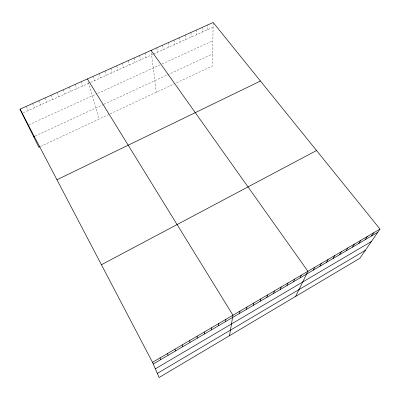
<?xml version="1.0" encoding="UTF-8"?>
<svg xmlns="http://www.w3.org/2000/svg" width="400" height="400" viewBox="0 0 400 400"><rect width="100%" height="100%" fill="white"/><g stroke="black" fill="none" stroke-linecap="round" stroke-linejoin="round"><path stroke-width="0.3" stroke-dasharray="2 1.5" d="M207.635 29.66L207.665 24.965M213.16 23.085L212.39 66.005L175.465 83.29M40.535 146.445L109.665 114.09M110.19 113.84L174.95 83.53M35.24 136.015L103.495 104.435M104.045 104.185L212.605 53.955M29.05 124.74L96.825 93.78M97.96 93.26L159.91 64.965M162.12 63.955L212.845 40.785M23.185 112.8L90.23 82.58M90.765 82.34L153.185 54.205M153.71 53.97L213.085 27.205M26.285 106.34L28.265 110.51M32.535 103.535L34.44 107.725M38.75 100.745L40.585 104.96M44.935 97.97L46.695 102.2M51.09 95.21L52.78 99.46M57.21 92.465L58.83 96.735M63.305 89.73L64.85 94.02M69.365 87.015L70.84 91.32M75.39 84.31L76.8 88.635M81.39 81.62L82.73 85.96M88.31 82.21L99.045 119.06M93.295 76.275L94.5 80.655M99.205 73.625L100.34 78.025M105.08 70.99L106.15 75.405M110.93 68.365L111.935 72.795M116.75 65.755L117.69 70.205M122.54 63.16L123.415 67.625M128.3 60.575L129.11 65.055M134.03 58L134.78 62.5M139.735 55.44L140.425 59.955M145.41 52.895L146.04 57.425M151.34 52.635L156.28 92.27M156.85 47.765L157.355 52.325M162.61 45.18L163.05 49.755M168.34 42.61L168.72 47.2M174.045 40.05L174.365 44.66M179.715 37.505L179.98 42.125M185.365 34.97L185.565 39.61M190.98 32.45L191.125 37.105M196.57 29.945L196.655 34.61M202.13 27.45L202.16 32.13"/><path stroke-width="0.6" d="M211.485 329.85L211.575 327.72M218.555 325.7L218.745 323.525M225.585 321.58L225.87 319.35M229.52 335.685L232.95 315.205L87.355 78.94M239.505 313.415L239.98 311.085M246.4 309.37L246.97 306.995M253.255 305.35L253.915 302.925M260.065 301.355L260.815 298.885M266.83 297.385L267.67 294.87M273.555 293.44L274.485 290.88M280.24 289.52L281.255 286.915M286.88 285.625L287.985 282.975M293.48 281.755L294.67 279.06M300.04 277.905L301.315 275.17M295.69 296.38L307.92 271.3L151.06 50.36M313.24 270.165L314.68 267.34M319.875 266.27L321.4 263.405M326.47 262.405L328.075 259.495M333.02 258.56L334.71 255.61M339.535 254.74L341.3 251.75M346.005 250.945L347.85 247.915M352.435 247.175L354.36 244.1M358.83 243.425L360.83 240.315M365.18 239.695L367.26 236.55M371.495 235.99L373.65 232.805M380 229.085L359.835 258.275L159.12 377.505L152.5 362.32L20 109.16L213.17 22.495L380 229.085L152.5 362.32M157.335 373.405L365.33 250.325M155.34 368.835L371.41 241.52M153.24 364.015L377.775 232.31M101.43 264.74L316.55 150.515M56.955 179.77L260.43 81.02M39.975 146.705L38.855 147.23L20 109.16M33.665 136.745L34.715 136.26M160.055 357.895L160.685 359.645M167.56 353.5L168.085 355.305M175.02 349.13L175.435 350.995M182.425 344.795L182.74 346.71M189.785 340.485L189.995 342.455M197.095 336.2L197.205 338.225M204.36 331.95L204.365 334.025"/></g></svg>
